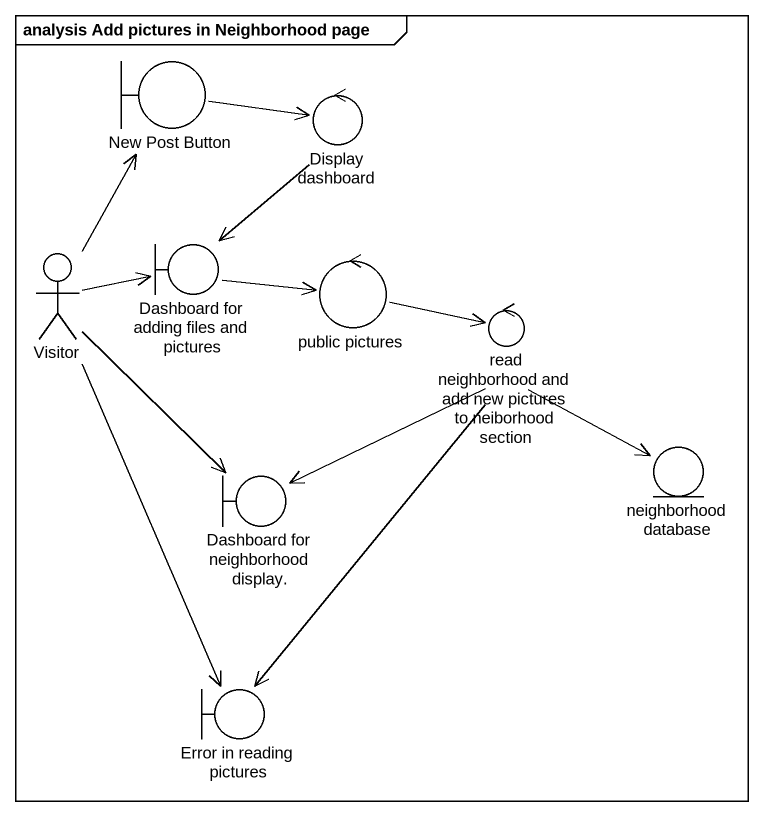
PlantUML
@startuml
mainframe analysis Add pictures in Neighborhood page
boundary "New Post Button" as New_Post_Button
control "Display dashboard" as Display_dashboard
actor Visitor
boundary "Dashboard for adding files and pictures" as Dashboard_for_adding_files
control "public pictures" as public_pictures
control "read neighborhood and add new pictures to neiborhood section" as read_neighborhood_and_add
entity "neighborhood database" as neighborhood_database
boundary "Dashboard for neighborhood display." as Dashboard_for_neighborhood
boundary "Error in reading pictures" as Error_in_reading_pictures
New_Post_Button -right-> Display_dashboard
Display_dashboard --> Dashboard_for_adding_files
Visitor -up-> New_Post_Button
Visitor -right-> Dashboard_for_adding_files
Visitor --> Dashboard_for_neighborhood
Visitor --> Error_in_reading_pictures
Dashboard_for_adding_files -right-> public_pictures
public_pictures -right-> read_neighborhood_and_add
read_neighborhood_and_add --> neighborhood_database
read_neighborhood_and_add --> Dashboard_for_neighborhood
read_neighborhood_and_add --> Error_in_reading_pictures
@enduml
